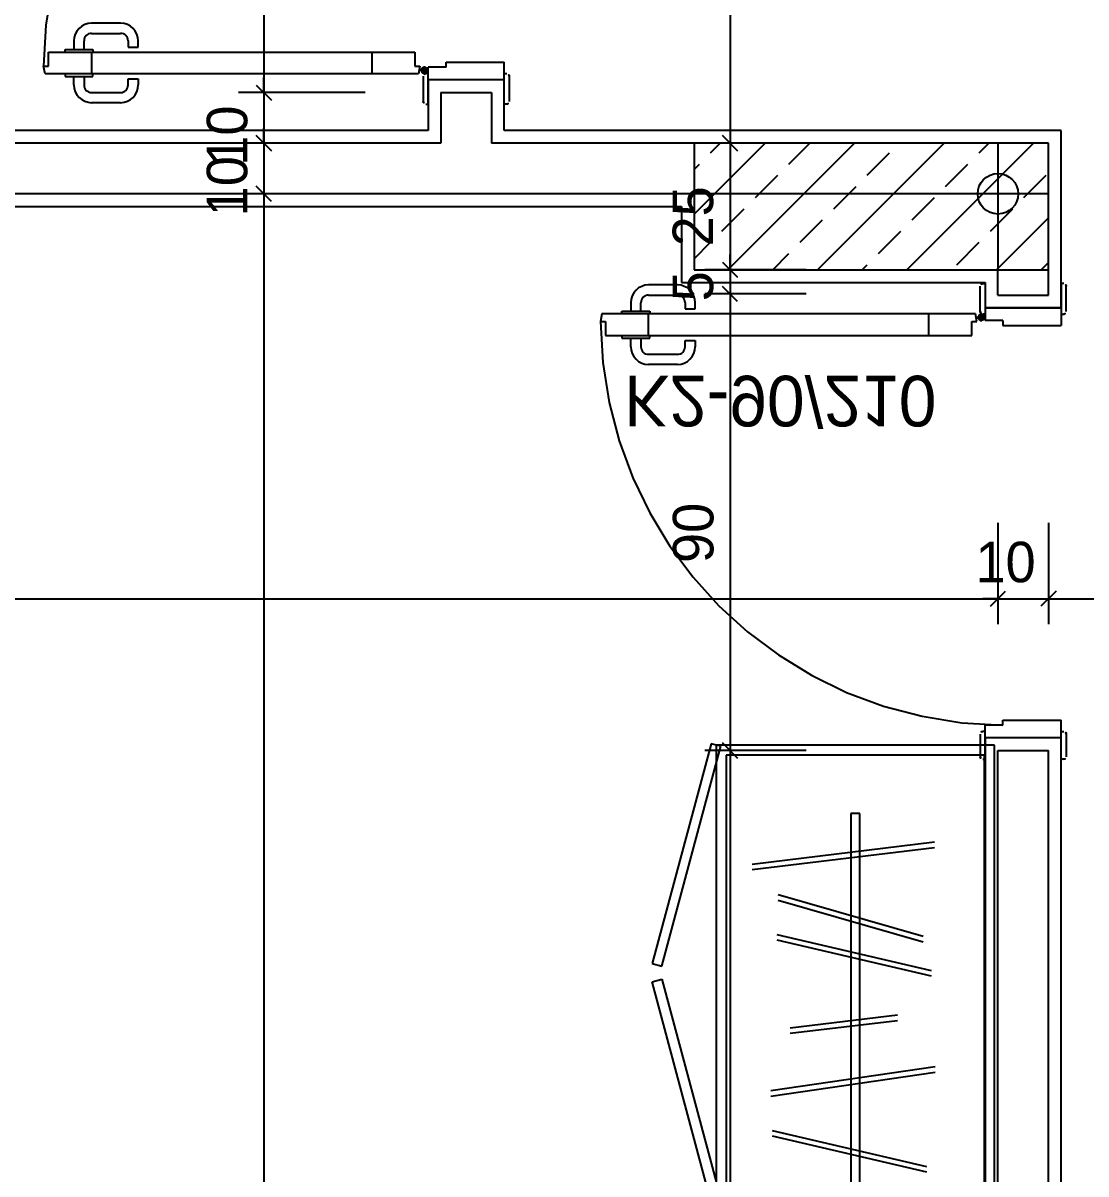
# Model space of a CAD drawing. Extents: x 182769.15 to 182771.38, y 101811.72 to 101812.21.
# Drawn here: x 182769.67789 to 182769.71987, y 101811.99509 to 101812.04057 of the extents above; entities that cross this region are included whole.
import ezdxf

# ---------------------------------------------------------------- set-up
doc = ezdxf.new("R2010")
doc.units = 0
doc.header["$MEASUREMENT"] = 0
doc.linetypes.add('DUZ', pattern=[500, 500])
doc.linetypes.add('HIDDEN', pattern=[0.375, 0.25, -0.125])
doc.layers.get('0').update_dxf_attribs({"color": 1, "linetype": 'DUZ'})
for name, color, linetype in [('aks merkezleri', 1, 'Continuous'), ('DUVAR', 7, 'Continuous'), ('iç yatay', 3, 'Continuous'), ('KAPI', 3, 'Continuous'), ('KOLON', 3, 'Continuous'), ('POZ', 3, 'Continuous'), ('SIVA', 1, 'Continuous'), ('TARAMA', 15, 'Continuous'), ('tefriş', 21, 'Continuous')]:
    doc.layers.add(name, color=color, linetype=linetype)
doc.styles.add('İÇ ÖLÇÜ', font='stylu.ttf', dxfattribs={"height": 8})
doc.styles.add('M2', font='', dxfattribs={"height": 10})
doc.styles.get('M2').set_extended_font_data('Turkish Arial')

msp = doc.modelspace()

# ---------------------------------------------------------------- linework, layer by layer
at = {"color": 0, "linetype": 'ByBlock'}
for p, q in [((182769.6870945448, 101812.0381237126), (182769.6876945448, 101812.0375237126)), ((182769.6870945448, 101812.0381237126), (182769.6876945448, 101812.0375237126)), ((182769.6870945448, 101812.0361237126), (182769.6876945448, 101812.0355237126)), ((182769.6876945448, 101812.0355237126), (182769.6870945448, 101812.0361237126)), ((182769.7061137551, 101812.0355237126), (182769.7055137552, 101812.0361237126)), ((182769.7055137552, 101812.0361237126), (182769.7061137551, 101812.0355237126)), ((182769.6876945448, 101812.0335237128), (182769.6870945448, 101812.0341237128)), ((182769.6876945448, 101812.0335237128), (182769.6870945448, 101812.0341237128)), ((182769.7055137552, 101812.0311237126), (182769.7061137551, 101812.0305237126)), ((182769.7055137552, 101812.0311237126), (182769.7061137551, 101812.0305237126)), ((182769.7061137551, 101812.0295657472), (182769.7055137552, 101812.0301657472)), ((182769.7061137551, 101812.0295657472), (182769.7055137552, 101812.0301657472)), ((182769.7160945448, 101812.0175203983), (182769.7166945448, 101812.0181203983)), ((182769.7160945448, 101812.0175203983), (182769.7166945448, 101812.0181203983)), ((182769.7186945448, 101812.0181203983), (182769.7180945448, 101812.0175203983)), ((182769.7186945448, 101812.0181203983), (182769.7180945448, 101812.0175203983)), ((182769.7061137551, 101812.0115237126), (182769.7055137552, 101812.0121237126)), ((182769.7055137552, 101812.0121237126), (182769.7061137551, 101812.0115237126))]:
    msp.add_line(p, q, dxfattribs=at)
at = {"layer": 'aks merkezleri'}
for p, q in [((182769.7163945448, 101812.0358237138), (182769.7163945448, 101812.0308237138)), ((182769.7183945448, 101812.0338237138), (182769.7043945448, 101812.0338237138))]:
    msp.add_line(p, q, dxfattribs=at)
msp.add_circle((182769.7163945448, 101812.0338237138), 0.0008, dxfattribs=at)
at = {"layer": 'DUVAR', "ltscale": 50}
for p, q in [((182769.6943945448, 101812.0378237126), (182769.6943945448, 101812.0358237126)), ((182769.6963945448, 101812.0378237126), (182769.6963945448, 101812.0358237126)), ((182769.7163945448, 101812.0298237126), (182769.7163945448, 101812.0308237138)), ((182769.7183945448, 101812.0298237126), (182769.7183945448, 101812.0308237126)), ((182769.7163945448, 101811.9198237126), (182769.7163945448, 101812.0118237126)), ((182769.7183945448, 101811.9838237126), (182769.7183945448, 101812.0118237126))]:
    msp.add_line(p, q, dxfattribs=at)
at = {"layer": 'DUVAR'}
for p, q in [((182769.6943945448, 101812.0378237126), (182769.6963945448, 101812.0378237126)), ((182769.6943945448, 101812.0358237126), (182769.6453945448, 101812.0358237126)), ((182769.7043945448, 101812.0358237126), (182769.6963945448, 101812.0358237126)), ((182769.7043945448, 101812.0338237126), (182769.6453945448, 101812.0338237138)), ((182769.7163945448, 101812.0298237126), (182769.7183945448, 101812.0298237126)), ((182769.7163945448, 101812.0118237126), (182769.7183945448, 101812.0118237126))]:
    msp.add_line(p, q, dxfattribs=at)
at = {"layer": 'iç yatay'}
for p, q in [((182769.7058137552, 101812.0762237126), (182769.7058137552, 101812.0354237126)), ((182769.6873945448, 101812.0562237126), (182769.6873945448, 101812.0374237126)), ((182769.6873945448, 101812.0378237126), (182769.6873945448, 101812.0384237126)), ((182769.6913945448, 101812.0378237126), (182769.6863945448, 101812.0378237126)), ((182769.6913945448, 101812.0378237126), (182769.6863945448, 101812.0378237126)), ((182769.6873945448, 101812.0378237126), (182769.6873945448, 101812.0358237126)), ((182769.6873945448, 101812.0358237126), (182769.6873945448, 101812.0364237126)), ((182769.6895241869, 101812.0358237126), (182769.6863945448, 101812.0358237126)), ((182769.6895241869, 101812.0358237126), (182769.6863945448, 101812.0358237126)), ((182769.6873945448, 101812.0358237126), (182769.6873945448, 101812.0338237128)), ((182769.6873945448, 101812.0358237126), (182769.6873945448, 101812.0352237126)), ((182769.7088137552, 101812.0358237126), (182769.7048137552, 101812.0358237126)), ((182769.7088137552, 101812.0358237126), (182769.7048137552, 101812.0358237126)), ((182769.7058137552, 101812.0362237126), (182769.7058137552, 101812.0304237126)), ((182769.6873945448, 101812.0342237128), (182769.6873945448, 101811.9194237126)), ((182769.6895241869, 101812.0338237128), (182769.6863945448, 101812.0338237128)), ((182769.6895241869, 101812.0338237128), (182769.6863945448, 101812.0338237128)), ((182769.6873945448, 101812.0338237128), (182769.6873945448, 101812.0332237128)), ((182769.7058137552, 101812.0308237126), (182769.7058137552, 101812.0314237126)), ((182769.7088137552, 101812.0308237126), (182769.7048137552, 101812.0308237126)), ((182769.7088137552, 101812.0308237126), (182769.7048137552, 101812.0308237126)), ((182769.7058137552, 101812.0308237126), (182769.7058137552, 101812.0298657472)), ((182769.7058137552, 101812.0302657472), (182769.7058137552, 101812.0114237126)), ((182769.7088137552, 101812.0298657472), (182769.7048137552, 101812.0298657472)), ((182769.7088137552, 101812.0298657472), (182769.7048137552, 101812.0298657472)), ((182769.7058137552, 101812.0298657472), (182769.7058137552, 101812.0292657472)), ((182769.7163945448, 101812.0208203983), (182769.7163945448, 101812.0168203983)), ((182769.7163945448, 101812.0208203983), (182769.7163945448, 101812.0168203983)), ((182769.7183945448, 101812.0208203983), (182769.7183945448, 101812.0168203983)), ((182769.7183945448, 101812.0208203983), (182769.7183945448, 101812.0168203983)), ((182769.6349945448, 101812.0178203983), (182769.7167945448, 101812.0178203983)), ((182769.7163945448, 101812.0178203983), (182769.7157945448, 101812.0178203983)), ((182769.7163945448, 101812.0178203983), (182769.7183945448, 101812.0178203983)), ((182769.7179945448, 101812.0178203983), (182769.7447945448, 101812.0178203983)), ((182769.7183945448, 101812.0178203983), (182769.7189945448, 101812.0178203983)), ((182769.7058137552, 101812.0122237126), (182769.7058137552, 101811.9194237126)), ((182769.7088137552, 101812.0118237126), (182769.7048137552, 101812.0118237126)), ((182769.7088137552, 101812.0118237126), (182769.7048137552, 101812.0118237126))]:
    msp.add_line(p, q, dxfattribs=at)
at = {"layer": 'KAPI', "color": 234}
for p, q in [((182769.6817345873, 101812.0405659826), (182769.6805945873, 101812.0405659826)), ((182769.6805945873, 101812.0401659826), (182769.6817345873, 101812.0401659826)), ((182769.6795445873, 101812.0394259826), (182769.6795445873, 101812.0395259826)), ((182769.6795445873, 101812.0395259826), (182769.6806445873, 101812.0395259826)), ((182769.6798945873, 101812.0398659826), (182769.6798945873, 101812.0395259826)), ((182769.6802945873, 101812.0395259826), (182769.6802945873, 101812.0398659826)), ((182769.6806445873, 101812.0395259826), (182769.6806445873, 101812.0394259826)), ((182769.6820345873, 101812.0398659826), (182769.6820345873, 101812.0396259826)), ((182769.6820345873, 101812.0396259826), (182769.6824345873, 101812.0396259826)), ((182769.6824345873, 101812.0396259826), (182769.6824345873, 101812.0398659826)), ((182769.6795445873, 101812.0385659826), (182769.6795445873, 101812.0384659826)), ((182769.6806445873, 101812.0384659826), (182769.6806445873, 101812.0385659826)), ((182769.6938945448, 101812.0387059826), (182769.6935745448, 101812.0387059826)), ((182769.6937345448, 101812.0388659826), (182769.6937345448, 101812.0385459826)), ((182769.6795445873, 101812.0384659826), (182769.6806445873, 101812.0384659826)), ((182769.6798945873, 101812.0381259826), (182769.6798945873, 101812.0384659826)), ((182769.6802945873, 101812.0384659826), (182769.6802945873, 101812.0381259826)), ((182769.6820345873, 101812.0381259826), (182769.6820345873, 101812.0383659826)), ((182769.6820345873, 101812.0383659826), (182769.6824345873, 101812.0383659826)), ((182769.6824345873, 101812.0383659826), (182769.6824345873, 101812.0381259826)), ((182769.6805945873, 101812.0378259826), (182769.6817345873, 101812.0378259826)), ((182769.6817345873, 101812.0374259826), (182769.6805945873, 101812.0374259826)), ((182769.7037345873, 101812.0302214426), (182769.7025945873, 101812.0302214426)), ((182769.7018945873, 101812.0295214426), (182769.7018945873, 101812.0291814426)), ((182769.7022945873, 101812.0291814426), (182769.7022945873, 101812.0295214426)), ((182769.7025945873, 101812.0298214426), (182769.7037345873, 101812.0298214426)), ((182769.7040345873, 101812.0295214426), (182769.7040345873, 101812.0292814426)), ((182769.7044345873, 101812.0292814426), (182769.7044345873, 101812.0295214426)), ((182769.7015445873, 101812.0290814426), (182769.7015445873, 101812.0291814426)), ((182769.7015445873, 101812.0291814426), (182769.7026445873, 101812.0291814426)), ((182769.7026445873, 101812.0291814426), (182769.7026445873, 101812.0290814426)), ((182769.7040345873, 101812.0292814426), (182769.7044345873, 101812.0292814426)), ((182769.7157345448, 101812.0287814426), (182769.7157345448, 101812.0291014426)), ((182769.7158945448, 101812.0289414426), (182769.7155745448, 101812.0289414426)), ((182769.7015445873, 101812.0282214426), (182769.7015445873, 101812.0281214426)), ((182769.7015445873, 101812.0281214426), (182769.7026445873, 101812.0281214426)), ((182769.7018945873, 101812.0277814426), (182769.7018945873, 101812.0281214426)), ((182769.7022945873, 101812.0281214426), (182769.7022945873, 101812.0277814426)), ((182769.7026445873, 101812.0281214426), (182769.7026445873, 101812.0282214426)), ((182769.7040345873, 101812.0277814426), (182769.7040345873, 101812.0280214426)), ((182769.7040345873, 101812.0280214426), (182769.7044345873, 101812.0280214426)), ((182769.7044345873, 101812.0280214426), (182769.7044345873, 101812.0277814426)), ((182769.7025945873, 101812.0274814426), (182769.7037345873, 101812.0274814426)), ((182769.7037345873, 101812.0270814426), (182769.7025945873, 101812.0270814426))]:
    msp.add_line(p, q, dxfattribs=at)
at = {"layer": 'KAPI', "color": 1}
for p, q in [((182769.6788945873, 101812.0388659826), (182769.6788945873, 101812.0394259826)), ((182769.6788945873, 101812.0394259826), (182769.6933645448, 101812.0394259826)), ((182769.6805945873, 101812.0394259826), (182769.6805945873, 101812.0385659826)), ((182769.6916645448, 101812.0394259826), (182769.6916645448, 101812.0385659826)), ((182769.6933645448, 101812.0394259826), (182769.6933645448, 101812.0388659826)), ((182769.6787545873, 101812.0385659826), (182769.6786945873, 101812.0388659826)), ((182769.6786945873, 101812.0388659826), (182769.6788945873, 101812.0388659826)), ((182769.6935045448, 101812.0385659826), (182769.6787545873, 101812.0385659826)), ((182769.6933645448, 101812.0388659826), (182769.6935645448, 101812.0388659826)), ((182769.6935645448, 101812.0388659826), (182769.6935045448, 101812.0385659826)), ((182769.7007545873, 101812.0290814426), (182769.7006945873, 101812.0287814426)), ((182769.7155045448, 101812.0290814426), (182769.7007545873, 101812.0290814426)), ((182769.7025945873, 101812.0282214426), (182769.7025945873, 101812.0290814426)), ((182769.7136645448, 101812.0282214426), (182769.7136645448, 101812.0290814426)), ((182769.7155645448, 101812.0287814426), (182769.7155045448, 101812.0290814426)), ((182769.7006945873, 101812.0287814426), (182769.7008945873, 101812.0287814426)), ((182769.7008945873, 101812.0287814426), (182769.7008945873, 101812.0282214426)), ((182769.7153645448, 101812.0282214426), (182769.7153645448, 101812.0287814426)), ((182769.7153645448, 101812.0287814426), (182769.7155645448, 101812.0287814426)), ((182769.7008945873, 101812.0282214426), (182769.7153645448, 101812.0282214426))]:
    msp.add_line(p, q, dxfattribs=at)
at = {"layer": 'KAPI'}
for p, q in [((182769.6945945448, 101812.0388237126), (182769.6945945448, 101812.0390237126)), ((182769.6945945448, 101812.0390237126), (182769.6968945448, 101812.0390237126)), ((182769.6968945448, 101812.0383237126), (182769.6968945448, 101812.0390237126)), ((182769.6938945448, 101812.0385737126), (182769.6937945448, 101812.0385737126)), ((182769.6945945448, 101812.0388237126), (182769.6938945448, 101812.0388237126)), ((182769.6938945448, 101812.0383237126), (182769.6938945448, 101812.0388237126)), ((182769.6938945448, 101812.0373737126), (182769.6938945448, 101812.0385737126)), ((182769.6968945448, 101812.0373737126), (182769.6968945448, 101812.0385737126)), ((182769.6968945448, 101812.0385737126), (182769.6969945448, 101812.0385737126)), ((182769.6936945448, 101812.0384737126), (182769.6936945448, 101812.0374737126)), ((182769.6968945448, 101812.0383237126), (182769.6938945448, 101812.0383237126)), ((182769.6970945448, 101812.0384737126), (182769.6970945448, 101812.0374737126)), ((182769.6937945448, 101812.0373737126), (182769.6938945448, 101812.0373737126)), ((182769.6969945448, 101812.0373737126), (182769.6968945448, 101812.0373737126)), ((182769.7156945448, 101812.0291737126), (182769.7156945448, 101812.0301737126)), ((182769.7157945448, 101812.0302737126), (182769.7158945448, 101812.0302737126)), ((182769.7158945448, 101812.0302737126), (182769.7158945448, 101812.0290737126)), ((182769.7189945448, 101812.0302737126), (182769.7188945448, 101812.0302737126)), ((182769.7188945448, 101812.0302737126), (182769.7188945448, 101812.0290737126)), ((182769.7190945448, 101812.0291737126), (182769.7190945448, 101812.0301737126)), ((182769.7158945448, 101812.0290737126), (182769.7157945448, 101812.0290737126)), ((182769.7158945448, 101812.0293237126), (182769.7158945448, 101812.0288237126)), ((182769.7188945448, 101812.0293237126), (182769.7158945448, 101812.0293237126)), ((182769.7188945448, 101812.0293237126), (182769.7188945448, 101812.0286237126)), ((182769.7188945448, 101812.0290737126), (182769.7189945448, 101812.0290737126)), ((182769.7165945448, 101812.0288237126), (182769.7158945448, 101812.0288237126)), ((182769.7165945448, 101812.0288237126), (182769.7165945448, 101812.0286237126)), ((182769.7165945448, 101812.0286237126), (182769.7188945448, 101812.0286237126)), ((182769.7158945448, 101812.0123237126), (182769.7158945448, 101812.0128237126)), ((182769.7165945448, 101812.0128237126), (182769.7158945448, 101812.0128237126)), ((182769.7165945448, 101812.0130237126), (182769.7188945448, 101812.0130237126)), ((182769.7165945448, 101812.0128237126), (182769.7165945448, 101812.0130237126)), ((182769.7188945448, 101812.0123237126), (182769.7188945448, 101812.0130237126)), ((182769.7156945448, 101812.0124737126), (182769.7156945448, 101812.0115737126)), ((182769.7158945448, 101812.0125737126), (182769.7157945448, 101812.0125737126)), ((182769.7158945448, 101812.0114737126), (182769.7158945448, 101812.0125737126)), ((182769.7188945448, 101812.0123237126), (182769.7158945448, 101812.0123237126)), ((182769.7188945448, 101812.0114737126), (182769.7188945448, 101812.0125737126)), ((182769.7188945448, 101812.0125737126), (182769.7189945448, 101812.0125737126)), ((182769.7190945448, 101812.0124737126), (182769.7190945448, 101812.0115737126)), ((182769.7157945448, 101812.0114737126), (182769.7158945448, 101812.0114737126)), ((182769.7189945448, 101812.0114737126), (182769.7188945448, 101812.0114737126))]:
    msp.add_line(p, q, dxfattribs=at)
at = {"layer": 'KAPI', "color": 234}
for centre, radius in [((182769.6937345448, 101812.0387059826), 0.00012), ((182769.6937345448, 101812.0387059826), 8e-05), ((182769.7157345448, 101812.0289414426), 0.00012), ((182769.7157345448, 101812.0289414426), 8e-05)]:
    msp.add_circle(centre, radius, dxfattribs=at)
at = {"layer": 'KAPI', "color": 1, "linetype": 'HIDDEN', "ltscale": 10}
for centre, start, end in [((182769.6947471793, 101812.0387715687), 90.54478916903295, 179.6630159425068), ((182769.7167471793, 101812.0288758566), 180.3369840574932, 269.4552108309671)]:
    msp.add_arc(centre, 0.0160528696110167, start, end, dxfattribs=at)
at = {"layer": 'KAPI', "color": 234}
for centre, radius, start, end in [((182769.6805945873, 101812.0398659826), 0.0007, 90, 180), ((182769.6817345873, 101812.0398659826), 0.0007, 0, 90), ((182769.6805945873, 101812.0398659826), 0.0003, 90, 180), ((182769.6817345873, 101812.0398659826), 0.0003, 0, 90), ((182769.6805945873, 101812.0381259826), 0.0007, 180, 270), ((182769.6805945873, 101812.0381259826), 0.0003, 180, 270), ((182769.6817345873, 101812.0381259826), 0.0003, 270, 0), ((182769.6817345873, 101812.0381259826), 0.0007, 270, 0), ((182769.7025945873, 101812.0295214426), 0.0007, 90, 180), ((182769.7037345873, 101812.0295214426), 0.0007, 0, 90), ((182769.7025945873, 101812.0295214426), 0.0003, 90, 180), ((182769.7037345873, 101812.0295214426), 0.0003, 0, 90), ((182769.7025945873, 101812.0277814426), 0.0007, 180, 270), ((182769.7025945873, 101812.0277814426), 0.0003, 180, 270), ((182769.7037345873, 101812.0277814426), 0.0003, 270, 0), ((182769.7037345873, 101812.0277814426), 0.0007, 270, 0)]:
    msp.add_arc(centre, radius, start, end, dxfattribs=at)
at = {"layer": 'KAPI'}
for centre, start, end in [((182769.6937945448, 101812.0384737126), 90, 180), ((182769.6969945448, 101812.0384737126), 0, 90), ((182769.6937945448, 101812.0374737126), 180, 270), ((182769.6969945448, 101812.0374737126), 270, 0), ((182769.7157945448, 101812.0301737126), 90, 180), ((182769.7189945448, 101812.0301737126), 0, 90), ((182769.7157945448, 101812.0291737126), 180, 270), ((182769.7189945448, 101812.0291737126), 270, 0), ((182769.7157945448, 101812.0124737126), 90, 180), ((182769.7189945448, 101812.0124737126), 0, 90), ((182769.7157945448, 101812.0115737126), 180, 270), ((182769.7189945448, 101812.0115737126), 270, 0)]:
    msp.add_arc(centre, 0.0001, start, end, dxfattribs=at)
at = {"layer": 'KOLON'}
for p, q in [((182769.7043945448, 101812.0358237126), (182769.7043945448, 101812.0308237126)), ((182769.7183945448, 101812.0358237126), (182769.7043945448, 101812.0358237126)), ((182769.7183945448, 101812.0308237126), (182769.7183945448, 101812.0358237126)), ((182769.7043945448, 101812.0308237126), (182769.7183945448, 101812.0308237126))]:
    msp.add_line(p, q, dxfattribs=at)
at = {"layer": 'SIVA'}
for p, q in [((182769.6968945448, 101812.0383237126), (182769.6938945448, 101812.0383237126)), ((182769.6938945448, 101812.0383237126), (182769.6938945448, 101812.0363237126)), ((182769.6968945448, 101812.0363237126), (182769.6968945448, 101812.0383237126)), ((182769.6938945448, 101812.0363237126), (182769.6358945448, 101812.0363237126)), ((182769.7188945448, 101812.0363237126), (182769.6968945448, 101812.0363237126)), ((182769.7188945448, 101812.0293237126), (182769.7188945448, 101812.0363237126)), ((182769.6458945449, 101812.0333237138), (182769.7038945448, 101812.0333237126)), ((182769.7038945448, 101812.0333237126), (182769.7038945448, 101812.0303237126)), ((182769.7038945448, 101812.0303237126), (182769.7158945448, 101812.0303237137)), ((182769.7158945448, 101812.0303237137), (182769.7158945448, 101812.0293237126)), ((182769.7158945448, 101812.0293237126), (182769.7188945448, 101812.0293237126)), ((182769.7188945448, 101812.0123237126), (182769.7158945448, 101812.0123237126)), ((182769.7158945448, 101812.0123237126), (182769.7158945448, 101811.9203237126)), ((182769.7188945448, 101811.9843237126), (182769.7188945448, 101812.0123237126))]:
    msp.add_line(p, q, dxfattribs=at)
at = {"layer": 'TARAMA'}
for p, q in [((182769.7043945448, 101812.0330226148), (182769.7071956427, 101812.0358237126)), ((182769.7050467944, 101812.0354426314), (182769.7054278757, 101812.0358237126)), ((182769.7057311766, 101812.0308237126), (182769.7107311766, 101812.0358237126)), ((182769.7081403866, 101812.0350006896), (182769.7089634096, 101812.0358237126)), ((182769.7092667105, 101812.0308237126), (182769.7142667105, 101812.0358237126)), ((182769.7128022444, 101812.0308237126), (182769.7178022444, 101812.0358237126)), ((182769.7156533962, 101812.0354426314), (182769.7160344774, 101812.0358237126)), ((182769.7112339788, 101812.0345587479), (182769.7121178622, 101812.0354426314)), ((182769.7043945448, 101812.0347903817), (182769.7046048527, 101812.0350006896)), ((182769.714327571, 101812.0341168061), (182769.7152114544, 101812.0350006896)), ((182769.7068145614, 101812.0336748644), (182769.7076984449, 101812.0345587479)), ((182769.7174211631, 101812.0336748644), (182769.7183050466, 101812.0345587479)), ((182769.7099081536, 101812.0332329227), (182769.710792037, 101812.0341168061)), ((182769.7130017457, 101812.0327909809), (182769.7138856292, 101812.0336748644)), ((182769.7054887362, 101812.0323490392), (182769.7063726197, 101812.0332329227)), ((182769.7160953379, 101812.0323490392), (182769.7169792214, 101812.0332329227)), ((182769.7085823283, 101812.0319070975), (182769.7094662118, 101812.0327909809)), ((182769.7163377783, 101812.0308237126), (182769.7183945448, 101812.0328804792)), ((182769.7116759205, 101812.0314651557), (182769.712559804, 101812.0323490392)), ((182769.7043945448, 101812.0312548478), (182769.7050467944, 101812.0319070975)), ((182769.7147695127, 101812.031023214), (182769.7156533962, 101812.0319070975)), ((182769.7074989435, 101812.0308237126), (182769.7081403866, 101812.0314651557)), ((182769.7110344774, 101812.0308237126), (182769.7112339788, 101812.031023214)), ((182769.7181055452, 101812.0308237126), (182769.7183945448, 101812.0311127122))]:
    msp.add_line(p, q, dxfattribs=at)
at = {"layer": 'tefriş', "color": 8}
for p, q in [((182769.7050658008, 101812.0120912918), (182769.7027364294, 101812.0033979594)), ((182769.7031227998, 101812.0032944317), (182769.7054521712, 101812.0119877642)), ((182769.7054521712, 101812.0119877642), (182769.7050658008, 101812.0120912918)), ((182769.71057803, 101812.0093286373), (182769.71057803, 101811.9781751224)), ((182769.710939942, 101812.0093286373), (182769.71057803, 101812.0093286373)), ((182769.710939942, 101811.9781751224), (182769.710939942, 101812.0093286373)), ((182769.7138835622, 101812.0081984143), (182769.7066897473, 101812.0073212407)), ((182769.7138835622, 101812.0079790999), (182769.7066897473, 101812.0071019263)), ((182769.713445375, 101812.0044704897), (182769.7077122463, 101812.0061151796)), ((182769.713445375, 101812.0042511753), (182769.7077122463, 101812.0058958652)), ((182769.7137740387, 101812.0031181069), (182769.7076756919, 101812.0045435665)), ((182769.7137740387, 101812.0028987925), (182769.7076756919, 101812.0043242521)), ((182769.7027364294, 101812.0033979594), (182769.7031227998, 101812.0032944317)), ((182769.7027364294, 101812.0026810966), (182769.7031227998, 101812.0027846242)), ((182769.7050658008, 101811.9939877642), (182769.7027364294, 101812.0026810966)), ((182769.7031227998, 101812.0027846242), (182769.7054521712, 101811.9940912918)), ((182769.7124229225, 101812.0013638439), (182769.7081869415, 101812.0008521383)), ((182769.7124229225, 101812.0011445295), (182769.7081869415, 101812.0006328239)), ((182769.7139201167, 101811.9993171056), (182769.7074200904, 101811.9983668552)), ((182769.7139201167, 101811.9990977911), (182769.7074200904, 101811.9981475408)), ((182769.7135914529, 101811.9953697825), (182769.7074931061, 101811.9967952421)), ((182769.7135914529, 101811.9951504681), (182769.7074931061, 101811.9965759277))]:
    msp.add_line(p, q, dxfattribs=at)
at = {"layer": 'tefriş'}
for p, q in [((182769.705258986, 101812.012039528), (182769.705258986, 101811.976039528)), ((182769.716258986, 101812.012039528), (182769.705258986, 101812.012039528)), ((182769.716258986, 101811.976039528), (182769.716258986, 101812.012039528)), ((182769.705658986, 101812.011639528), (182769.705658986, 101811.976439528)), ((182769.715858986, 101812.011639528), (182769.705658986, 101812.011639528)), ((182769.715858986, 101811.976439528), (182769.715858986, 101812.011639528))]:
    msp.add_line(p, q, dxfattribs=at)

# ---------------------------------------------------------------- texts
at = {"layer": 'iç yatay', "color": 11, "style": 'İÇ ÖLÇÜ'}
for s, p in [('10', (182769.6867430075, 101812.0349344008)), ('10', (182769.6867430075, 101812.0329344009)), ('25', (182769.7051446483, 101812.0317424535)), ('5', (182769.7051446483, 101812.0295745981)), ('90', (182769.70515519, 101812.0192324312))]:
    msp.add_text(s, height=0.0016, rotation=90, dxfattribs=at).set_placement(p)
msp.add_text('10', height=0.0016, dxfattribs=at).set_placement((182769.715505233, 101812.0184719357))
at = {"layer": 'POZ', "style": 'M2', "text_generation_flag": 4, "flags": 4}
msp.add_attdef('K2-90/210', (182769.7016223989, 101812.0266327692), 'K2-90/210', height=0.002, dxfattribs=at)

doc.saveas('drawing.dxf')
